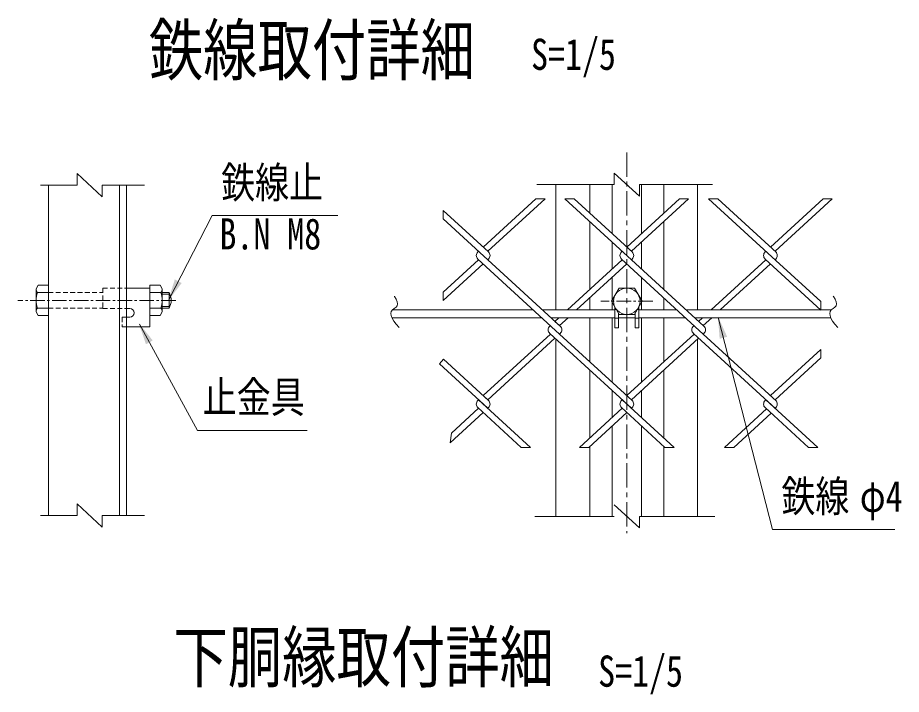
# Model space of a CAD drawing. Units: millimetres, scale not verified, with parts at other scales. Extents: x -4455 to 4455, y -3150 to 3150.
# Drawn here: x 1625 to 2991, y 424 to 1469 of the extents above; entities that cross this region are included whole.
import ezdxf
from ezdxf.enums import TextEntityAlignment as Align

# ---------------------------------------------------------------- set-up
doc = ezdxf.new("R2010")
doc.units = ezdxf.units.MM
doc.header["$LTSCALE"] = 30
for name, pattern in [('USER1', [2, 1.25, -0.25, 0.25, -0.25]), ('USER4', [1.125, 0.75, -0.125, 0.125, -0.125]), ('USER5', [0.375, 0.25, -0.125])]:
    doc.linetypes.add(name, pattern=pattern)
for name, color, linetype, lineweight in [('0-0_D-STR-TXT', 3, 'Continuous', 13), ('0-1_D-STR2', 2, 'Continuous', 13), ('0-2_D-STR1', 1, 'Continuous', 18), ('0-3_D-STR-DIM', 4, 'Continuous', 13), ('0-4_D-BMK', 2, 'USER4', 13), ('0-6_D-STR3', 3, 'Continuous', 13), ('0-C_7詳細', 3, 'Continuous', 18)]:
    doc.layers.add(name, color=color, linetype=linetype, lineweight=lineweight)
doc.layers.add('0-8_D-TTL-TXT', color=7, linetype='Continuous')
doc.styles.add('ＭＳ ゴシック', font='')
doc.styles.get('ＭＳ ゴシック').set_extended_font_data('MS Gothic')

msp = doc.modelspace()

# ---------------------------------------------------------------- linework, layer by layer
at = {"layer": '0-0_D-STR-TXT'}
for points in [[(2119.54, 1163.35), (1925.75, 1163.35), (1858.28, 1033.42)], [(2980.72, 678.75), (2791.64, 678.75), (2707.79, 1005.86)], [(2072.25, 831.22), (1902.83, 831.22), (1812.97, 995.84)]]:
    msp.add_lwpolyline(points, dxfattribs=at)
for points in [[(1857.22, 1031.38), (1867.8, 1064.76), (1878.43, 1059.24)], [(1811.86, 997.86), (1833.65, 970.45), (1823.14, 964.71)], [(2707.22, 1008.09), (2721.59, 976.16), (2709.98, 973.18)]]:
    msp.add_solid(points, dxfattribs=at)
at = {"layer": '0-1_D-STR2', "color": 3}
for p, q in [((2425.8, 1189.3), (2344.43, 1114.74)), ((2440.01, 1189.3), (2351.53, 1108.23)), ((2440.01, 1189.3), (2425.8, 1189.3)), ((2573.56, 1095.21), (2470.88, 1189.3)), ((2485.09, 1189.3), (2470.88, 1189.3)), ((2574.63, 1107.25), (2485.09, 1189.3)), ((2647.82, 1189.3), (2566.46, 1114.74)), ((2662.03, 1189.3), (2573.56, 1108.23)), ((2662.03, 1189.3), (2647.82, 1189.3)), ((2796.66, 1094.23), (2692.91, 1189.3)), ((2707.12, 1189.3), (2692.91, 1189.3)), ((2797.73, 1106.27), (2707.12, 1189.3)), ((2869.85, 1189.3), (2788.49, 1114.74)), ((2884.06, 1189.3), (2795.59, 1108.23)), ((2884.06, 1189.3), (2869.85, 1189.3)), ((2352.6, 1107.25), (2282.53, 1171.46)), ((2282.53, 1171.46), (2282.53, 1158.44)), ((2351.53, 1095.21), (2282.53, 1158.44)), ((2337.32, 1108.23), (2336.25, 1107.25)), ((2337.32, 1108.23), (2336.25, 1107.25)), ((2337.32, 1108.23), (2336.25, 1107.25)), ((2337.32, 1108.23), (2336.25, 1107.25)), ((2559.35, 1108.23), (2558.28, 1107.25)), ((2559.35, 1108.23), (2558.28, 1107.25)), ((2781.38, 1108.23), (2780.31, 1107.25)), ((2781.38, 1108.23), (2780.31, 1107.25)), ((2337.32, 1095.21), (2282.53, 1045.01)), ((2462.55, 980.47), (2336.25, 1096.19)), ((2352.6, 1096.19), (2351.53, 1095.21)), ((2463.62, 992.51), (2351.53, 1095.21)), ((2559.35, 1095.21), (2474.63, 1017.58)), ((2684.58, 980.47), (2558.28, 1096.19)), ((2685.65, 992.51), (2573.56, 1095.21)), ((2781.38, 1095.21), (2696.66, 1017.58)), ((2866.29, 1017.4), (2780.31, 1096.19)), ((2866.29, 1030.42), (2796.66, 1094.23)), ((2344.43, 1088.7), (2282.53, 1031.98)), ((2566.46, 1088.7), (2488.84, 1017.58)), ((2788.49, 1088.7), (2710.87, 1017.58)), ((2461.54, 1005.58), (2455.44, 1000)), ((2475.75, 1005.58), (2462.55, 993.49)), ((2683.57, 1005.58), (2677.47, 1000)), ((2697.78, 1005.58), (2684.58, 993.49)), ((2448.34, 993.49), (2447.27, 992.51)), ((2448.34, 993.49), (2447.27, 992.51)), ((2670.37, 993.49), (2669.3, 992.51)), ((2670.37, 993.49), (2669.3, 992.51)), ((2448.34, 980.47), (2344.43, 885.25)), ((2455.44, 973.95), (2351.53, 878.74)), ((2573.56, 865.72), (2447.27, 981.45)), ((2463.62, 981.45), (2462.55, 980.47)), ((2574.63, 877.76), (2462.55, 980.47)), ((2670.37, 980.47), (2566.46, 885.25)), ((2677.47, 973.95), (2573.56, 878.74)), ((2796.66, 864.74), (2669.29, 981.45)), ((2685.65, 981.45), (2684.58, 980.47)), ((2797.73, 876.78), (2684.58, 980.47)), ((2866.29, 956.55), (2788.49, 885.25)), ((2866.29, 956.55), (2866.29, 943.53)), ((2866.29, 943.53), (2795.59, 878.74)), ((2283.2, 941.35), (2276.67, 934.32)), ((2351.53, 865.72), (2276.67, 934.32)), ((2352.6, 877.76), (2283.2, 941.35)), ((2337.32, 878.74), (2336.25, 877.76)), ((2337.32, 878.74), (2336.25, 877.76)), ((2417.56, 805.22), (2337.32, 878.74)), ((2352.6, 877.76), (2344.43, 885.25)), ((2639.58, 805.22), (2559.35, 878.74)), ((2781.38, 878.74), (2780.31, 877.76)), ((2781.38, 878.74), (2780.31, 877.76)), ((2861.61, 805.22), (2781.38, 878.74)), ((2337.32, 865.72), (2295.36, 827.27)), ((2403.35, 805.22), (2336.25, 866.7)), ((2352.6, 866.7), (2351.53, 865.72)), ((2559.35, 865.72), (2493.33, 805.22)), ((2625.37, 805.22), (2558.28, 866.7)), ((2574.63, 866.7), (2573.56, 865.72)), ((2782.45, 864.74), (2717.5, 805.22)), ((2847.4, 805.22), (2780.31, 866.7)), ((2788.49, 859.21), (2780.31, 866.7)), ((2796.66, 866.7), (2795.59, 865.72)), ((2796.66, 866.7), (2795.59, 865.72)), ((2344.43, 859.21), (2293.32, 812.38)), ((2789.56, 858.23), (2731.71, 805.22)), ((2295.36, 827.27), (2293.32, 812.38)), ((2417.56, 805.22), (2403.35, 805.22)), ((2639.58, 805.22), (2625.37, 805.22)), ((2731.71, 805.22), (2717.5, 805.22))]:
    msp.add_line(p, q, dxfattribs=at)
at = {"layer": '0-1_D-STR2', "color": 7, "lineweight": 9}
for p, q in [((2588.96, 1122.34), (2588.96, 1081.1)), ((2574.63, 1107.25), (2566.46, 1114.74)), ((2574.63, 1096.19), (2573.56, 1095.21)), ((2204.11, 1017.58), (2422.04, 1017.58)), ((2436.25, 1017.58), (2547.71, 1017.58)), ((2585.21, 1017.58), (2644.07, 1017.58)), ((2658.28, 1017.58), (2882.49, 1017.58)), ((2203.38, 1005.58), (2435.14, 1005.58)), ((2449.35, 1005.58), (2547.71, 1005.58)), ((2553.71, 1005.58), (2579.21, 1005.58)), ((2585.21, 1005.58), (2657.16, 1005.58)), ((2671.37, 1005.58), (2881.76, 1005.58))]:
    msp.add_line(p, q, dxfattribs=at)
at = {"layer": '0-1_D-STR2', "color": 3}
msp.add_lwpolyline([(2566.46, 859.21), (2507.54, 805.22), (2493.33, 805.22)], dxfattribs=at)
for centre, start, end in [((2341.32, 1101.72), 132.5, 227.5), ((2347.54, 1101.72), 312.5, 47.5), ((2563.35, 1101.72), 132.5, 227.5), ((2569.57, 1101.72), 312.5, 47.5), ((2785.38, 1101.72), 132.5, 227.5), ((2791.59, 1101.72), 312.5, 47.5), ((2452.33, 986.98), 132.5, 227.5), ((2458.55, 986.98), 312.5, 47.5), ((2674.36, 986.98), 132.5, 227.5), ((2680.58, 986.98), 312.5, 47.5), ((2341.32, 872.23), 132.5, 227.5), ((2347.54, 872.23), 312.5, 47.5), ((2563.35, 872.23), 132.5, 227.5), ((2569.57, 872.23), 312.5, 47.5), ((2785.38, 872.23), 132.5, 227.5), ((2791.59, 872.23), 312.5, 47.5)]:
    msp.add_arc(centre, 7.5, start, end, dxfattribs=at)
at = {"layer": '0-2_D-STR1'}
for p, q in [((1672.49, 1210.41), (1672.49, 700.31)), ((1782.49, 1210.41), (1782.49, 700.31)), ((1792.99, 1210.41), (1792.99, 700.31)), ((2456.96, 1211.14), (2456.96, 1017.58)), ((2509.46, 1211.14), (2509.46, 1166.97)), ((2543.96, 1211.14), (2543.96, 1135.36)), ((2543.96, 1211.14), (2543.96, 1135.36)), ((2588.96, 1211.14), (2588.96, 1135.36)), ((2588.96, 1211.14), (2588.96, 1135.36)), ((2623.46, 1211.14), (2623.46, 1166.97)), ((2675.96, 1211.14), (2675.96, 1017.58)), ((2509.46, 1153.95), (2509.46, 1049.49)), ((2623.46, 1153.95), (2623.46, 1049.49)), ((2543.96, 1122.34), (2543.96, 1081.1)), ((2543.96, 1122.34), (2543.96, 1081.1)), ((2588.96, 1122.34), (2588.96, 1081.1)), ((2543.96, 1068.08), (2543.96, 1017.58)), ((2543.96, 1068.08), (2543.96, 1017.58)), ((2588.96, 1068.08), (2588.96, 1017.58)), ((2588.96, 1068.08), (2588.96, 1017.58)), ((2509.46, 1036.47), (2509.46, 1017.58)), ((2623.46, 1036.47), (2623.46, 1017.58)), ((2509.46, 1005.58), (2509.46, 937.48)), ((2543.96, 1005.58), (2543.96, 905.87)), ((2588.96, 1005.58), (2588.96, 905.87)), ((2623.46, 1005.58), (2623.46, 937.48)), ((2456.96, 972.57), (2456.96, 698.83)), ((2675.96, 972.57), (2675.96, 698.83)), ((2509.46, 924.46), (2509.46, 820)), ((2623.46, 924.46), (2623.46, 820)), ((2543.96, 892.85), (2543.96, 851.61)), ((2588.96, 892.85), (2588.96, 851.61)), ((2543.96, 838.59), (2543.96, 698.83)), ((2588.96, 838.59), (2588.96, 698.83)), ((2509.46, 806.98), (2509.46, 698.83)), ((2623.46, 806.98), (2623.46, 698.83))]:
    msp.add_line(p, q, dxfattribs=at)
at = {"layer": '0-3_D-STR-DIM'}
for p, q in [((2585.84, 1193.14), (2547.07, 1229.14)), ((2547.07, 1211.14), (2547.07, 1229.14)), ((2547.07, 1211.14), (2427.49, 1211.14)), ((2585.84, 1211.14), (2699.01, 1211.14)), ((2585.84, 1211.14), (2585.84, 1193.14)), ((2547.07, 698.83), (2424.26, 698.83)), ((2585.84, 698.83), (2702.66, 698.83))]:
    msp.add_line(p, q, dxfattribs=at)
msp.add_lwpolyline([(2585.84, 698.83), (2585.84, 680.83), (2547.07, 716.83)], dxfattribs=at)
at = {"layer": '0-4_D-BMK', "linetype": 'USER1'}
msp.add_line((2566.46, 1260.84), (2566.46, 673.06), dxfattribs=at)
at = {"layer": '0-4_D-BMK'}
for p, q in [((1869.3, 1032.41), (1624.87, 1032.41)), ((2606.75, 1030.94), (2526.11, 1030.94))]:
    msp.add_line(p, q, dxfattribs=at)
at = {"layer": '0-6_D-STR3'}
for p, q in [((1653.29, 1050.17), (1656.62, 1055.93)), ((1656.62, 1055.93), (1672.49, 1055.93)), ((1672.49, 1008.89), (1672.49, 1055.93)), ((1829.05, 1008.89), (1829.05, 1055.93)), ((1653.29, 1014.65), (1653.29, 1050.17)), ((1655.35, 1044.41), (1672.49, 1044.41)), ((1792.99, 1051.38), (1829.05, 1051.38)), ((1829.05, 1051.38), (1829.05, 991.38)), ((1846.19, 1044.41), (1829.05, 1044.41)), ((1848.25, 1014.65), (1848.25, 1050.17)), ((1848.25, 1044.41), (1858.91, 1044.41)), ((1858.91, 1020.41), (1858.91, 1044.41)), ((1653.29, 1014.65), (1656.62, 1008.89)), ((1655.35, 1020.41), (1672.49, 1020.41)), ((1792.99, 1019.88), (1798.3, 1019.88)), ((1846.19, 1020.41), (1829.05, 1020.41)), ((1848.25, 1014.65), (1844.92, 1008.89)), ((1848.25, 1020.41), (1858.91, 1020.41)), ((2547.71, 1022.67), (2547.71, 989.9)), ((2550.18, 1018.4), (2547.71, 1018.4)), ((2579.21, 1012.28), (2579.21, 989.9)), ((2582.74, 1018.4), (2585.21, 1018.4)), ((2585.21, 1022.67), (2585.21, 989.9)), ((1656.62, 1008.89), (1672.49, 1008.89)), ((1792.99, 1006.38), (1798.3, 1006.38)), ((1844.92, 1008.89), (1829.05, 1008.89)), ((2553.71, 1004.9), (2547.71, 1004.9)), ((2579.21, 1004.9), (2585.21, 1004.9)), ((1792.99, 991.38), (1829.05, 991.38)), ((2579.21, 989.9), (2585.21, 989.9))]:
    msp.add_line(p, q, dxfattribs=at)
at = {"layer": '0-6_D-STR3', "color": 1, "linetype": 'USER5'}
for p, q in [((1672.49, 1044.41), (1756.45, 1044.41)), ((1756.45, 1051.38), (1756.45, 1019.88)), ((1756.45, 1051.38), (1792.99, 1051.38)), ((1672.49, 1020.41), (1756.45, 1020.41)), ((1756.45, 1019.88), (1792.99, 1019.88)), ((1786.45, 1006.38), (1792.99, 1006.38)), ((1786.45, 1006.38), (1786.45, 991.38)), ((1786.45, 991.38), (1792.99, 991.38))]:
    msp.add_line(p, q, dxfattribs=at)
at = {"layer": '0-6_D-STR3', "color": 1}
for p, q in [((1848.25, 1042.01), (1860.12, 1042.01)), ((1848.25, 1022.81), (1860.12, 1022.81))]:
    msp.add_line(p, q, dxfattribs=at)
at = {"layer": '0-6_D-STR3'}
for points in [[(1848.25, 1050.17), (1844.92, 1055.93), (1829.05, 1055.93)], [(2553.71, 1012.28), (2553.71, 989.9), (2547.71, 989.9)]]:
    msp.add_lwpolyline(points, dxfattribs=at)
msp.add_lwpolyline([(2542.94, 1030.94), (2554.7, 1051.3), (2578.22, 1051.3), (2589.98, 1030.94), (2578.22, 1010.57), (2554.7, 1010.57)], close=True, dxfattribs=at)
msp.add_circle((2566.46, 1030.94), 20.4, dxfattribs=at)
for centre, radius, start, end in [((1662.38, 1050.17), 9.09, 180, 219.3382), ((1689.29, 1032.41), 36, 160.52878, 199.47122), ((1839.16, 1050.17), 9.09, 320.6618, 0), ((1812.25, 1032.41), 36, 340.52878, 19.47122), ((1838.12, 1032.41), 24, 330, 30), ((1662.38, 1014.65), 9.09, 140.6618, 180), ((1798.3, 1013.13), 6.75, 270, 90), ((1839.16, 1014.65), 9.09, 0, 39.3382)]:
    msp.add_arc(centre, radius, start, end, dxfattribs=at)
at = {"layer": '0-C_7詳細', "color": 4}
for p, q in [((1755.56, 1192.41), (1716.79, 1228.41)), ((1716.79, 1210.41), (1716.79, 1228.41)), ((1716.79, 1210.41), (1660.23, 1210.41)), ((1755.56, 1210.41), (1820.83, 1210.41)), ((1755.56, 1210.41), (1755.56, 1192.41)), ((1716.79, 700.31), (1716.79, 718.31)), ((1755.56, 682.31), (1716.79, 718.31)), ((1716.79, 700.31), (1660.23, 700.31)), ((1755.56, 700.31), (1820.83, 700.31)), ((1755.56, 700.31), (1755.56, 682.31))]:
    msp.add_line(p, q, dxfattribs=at)
at = {"layer": '0-C_7詳細'}
for p, q in [((2796.66, 1096.19), (2795.59, 1095.21)), ((2282.53, 1045.01), (2282.53, 1031.98)), ((2866.29, 1030.42), (2866.29, 1017.4)), ((2463.62, 992.51), (2455.44, 1000)), ((2559.35, 878.74), (2558.28, 877.76)), ((2559.35, 878.74), (2558.28, 877.76)), ((2861.61, 805.22), (2847.4, 805.22))]:
    msp.add_line(p, q, dxfattribs=at)
at = {"layer": '0-C_7詳細', "color": 7, "lineweight": 9}
msp.add_line((1792.99, 884.06), (1792.99, 1004.06), dxfattribs=at)
at = {"layer": '0-C_7詳細', "color": 4}
for points in [[(2207.18, 1038.67), (2207.49, 1038.29), (2210.15, 1034.09), (2211.72, 1030.33), (2212.19, 1027.01), (2211.57, 1024.14), (2209.85, 1021.71), (2207.03, 1019.72), (2204.2, 1017.71), (2202.45, 1015.23), (2201.77, 1012.27), (2202.16, 1008.84), (2203.62, 1004.93), (2206.16, 1000.55), (2209.78, 995.69), (2214.47, 990.36)], [(2885.56, 1038.67), (2885.87, 1038.29), (2888.54, 1034.09), (2890.1, 1030.33), (2890.57, 1027.01), (2889.95, 1024.14), (2888.23, 1021.71), (2885.41, 1019.72), (2882.58, 1017.71), (2880.83, 1015.23), (2880.15, 1012.27), (2880.54, 1008.84), (2882.01, 1004.93), (2884.55, 1000.55), (2888.16, 995.69), (2892.85, 990.36)]]:
    msp.add_lwpolyline(points, dxfattribs=at)

# ---------------------------------------------------------------- texts
at = {"layer": '0-0_D-STR-TXT', "style": 'ＭＳ ゴシック', "width": 0.8}
for s, p in [('鉄線止', (1939.39, 1175.95)), ('B.N M8', (1936.82, 1096.64)), ('止金具', (1910.87, 844.51)), ('鉄線', (2805.37, 691.37)), ('φ4', (2926.67, 691.37))]:
    msp.add_text(s, height=48.17, dxfattribs=at).set_placement(p, align=Align.BOTTOM_LEFT)
at = {"layer": '0-8_D-TTL-TXT', "style": 'ＭＳ ゴシック', "width": 0.8}
for s, p in [('鉄線取付詳細', (1827.64, 1357.53)), ('下胴縁取付詳細', (1865.71, 419.89))]:
    msp.add_text(s, height=76.98, dxfattribs=at).set_placement(p, align=Align.BOTTOM_LEFT)
at = {"layer": '0-8_D-TTL-TXT', "color": 3, "style": 'ＭＳ ゴシック', "width": 0.8}
for p in [(2418.51, 1374.01), (2522.16, 421.23)]:
    msp.add_text('S=1/5', height=48.17, dxfattribs=at).set_placement(p, align=Align.BOTTOM_LEFT)

doc.saveas('drawing.dxf')
